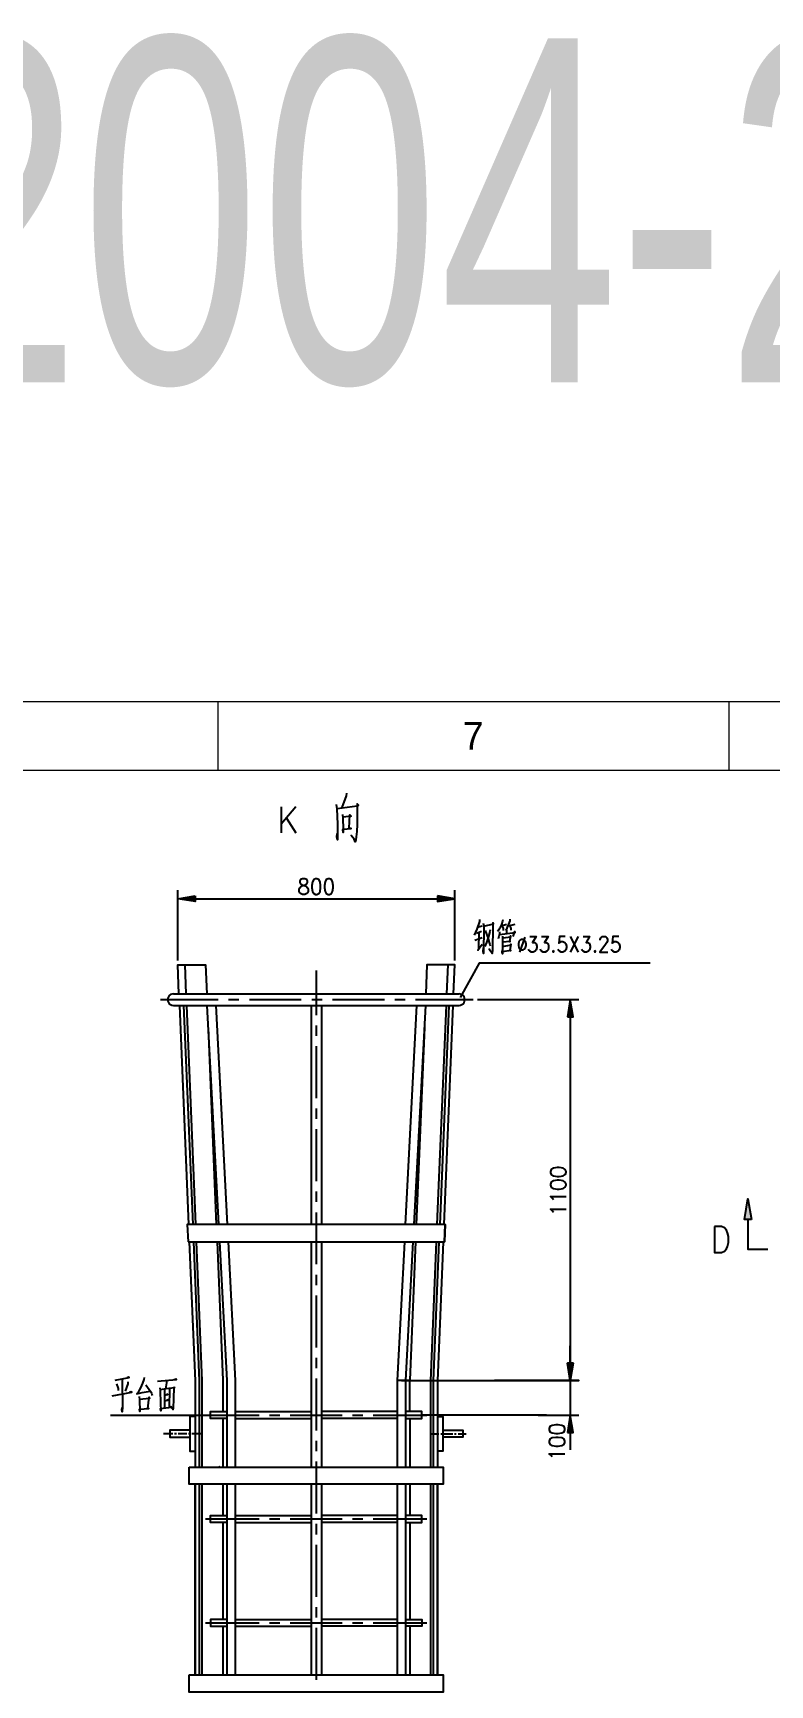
# Model space of a CAD drawing. Extents: x 148 to 221443, y -36682 to 6758.
# Drawn here: x 102605 to 104747, y -6706 to -1908 of the extents above; entities that cross this region are included whole.
import ezdxf
from ezdxf.enums import TextEntityAlignment as Align

# ---------------------------------------------------------------- set-up
doc = ezdxf.new("R2010")
doc.units = 0
doc.header["$LTSCALE"] = 10
doc.header["$MEASUREMENT"] = 0
for name, color, linetype, lineweight in [('2细线层', 3, 'Continuous', 15), ('2（细实线）', 3, 'Continuous', 20), ('图框层', 7, 'Continuous', 15)]:
    doc.layers.add(name, color=color, linetype=linetype, lineweight=lineweight)
doc.styles.add('BIG', font='bsfb.shx', dxfattribs={"width": 0.7, "bigfont": 'bsf.shx'})
doc.styles.add('HZ', font='ROMS.SHX', dxfattribs={"width": 0.75, "bigfont": 'GBCBIG.SHX'})

# ---------------------------------------------------------------- blocks, each defined once
blk = doc.blocks.new('1.5a2')
at = {"layer": '图框层', "ltscale": 10}
for p, q in [((16100.88, 10136.58), (16991.88, 10136.58)), ((16546.38, 10136.58), (16546.38, 10126.58)), ((16620.63, 10136.58), (16620.63, 10126.58)), ((16125.88, 10126.58), (16981.88, 10126.58))]:
    blk.add_line(p, q, dxfattribs=at)
at = {"style": 'HZ'}
blk.add_text('7', height=4, dxfattribs=at).set_placement((16583.5, 10131.58), align=Align.MIDDLE)

msp = doc.modelspace()

# ---------------------------------------------------------------- linework, layer by layer
at = {"layer": '2（细实线）', "lineweight": -3}
for points in [[(103516.5365, -4115.8839), (103515.7735, -4124.0968), (103502.806, -4158.1214)], [(103326.7837, -4156.0603), (103326.7837, -4231.4851)], [(103369.5345, -4156.0603), (103326.7837, -4206.3435)], [(103486.0244, -4148.736), (103488.3126, -4161.6413), (103489.8391, -4206.225), (103489.8391, -4207.3988), (103489.8391, -4235.5573), (103489.8391, -4251.9831), (103488.3126, -4242.5965), (103489.0761, -4233.2105)], [(103489.0761, -4160.4682), (103547.8115, -4153.4284), (103550.8626, -4151.0816), (103547.8115, -4147.5617), (103547.8115, -4174.5472), (103547.0485, -4205.0526), (103547.0485, -4207.3988), (103546.2856, -4227.3444), (103544.7603, -4242.5965), (103543.2338, -4251.9831), (103541.7092, -4257.8492), (103538.658, -4249.6363), (103529.504, -4239.0772), (103542.4715, -4253.1562)], [(103342.0504, -4188.3857), (103369.5345, -4231.4851)], [(103504.3319, -4178.0671), (103505.8571, -4188.6268), (103506.6201, -4220.3052), (103506.6201, -4230.8643), (103505.8571, -4222.652), (103506.6201, -4220.3052), (103529.504, -4219.1315), (103524.1634, -4217.9578), (103526.4535, -4179.2402), (103529.504, -4182.7607), (103506.6201, -4186.2794)], [(103388.0855, -4364.7944), (103382.5905, -4366.9489), (103380.7583, -4371.2592), (103380.7583, -4375.5695), (103382.5905, -4379.8792), (103386.2545, -4382.0332), (103393.583, -4384.1889), (103399.0792, -4386.3441), (103402.7443, -4390.6544), (103404.5748, -4394.9641), (103404.5748, -4401.4283), (103402.7443, -4405.7398), (103400.9127, -4407.8944), (103395.4152, -4410.0489), (103388.0855, -4410.0489), (103382.5905, -4407.8944), (103380.7583, -4405.7398), (103378.926, -4401.4283), (103378.926, -4394.9641), (103380.7583, -4390.6544), (103384.4216, -4386.3441), (103389.9184, -4384.1889), (103397.2475, -4382.0332), (103400.9127, -4379.8792), (103402.7443, -4375.5695), (103402.7443, -4371.2592), (103400.9127, -4366.9489), (103395.4152, -4364.7944), (103388.0855, -4364.7944)], [(103426.5609, -4364.7944), (103421.0659, -4366.9489), (103417.4013, -4373.4144), (103415.5684, -4384.1889), (103415.5684, -4390.6544), (103417.4013, -4401.4283), (103421.0659, -4407.8944), (103426.5609, -4410.0489), (103430.2254, -4410.0489), (103435.7223, -4407.8944), (103439.3868, -4401.4283), (103441.2191, -4390.6544), (103441.2191, -4384.1889), (103439.3868, -4373.4144), (103435.7223, -4366.9489), (103430.2254, -4364.7944), (103426.5609, -4364.7944)], [(103463.2058, -4364.7944), (103457.7083, -4366.9489), (103454.0444, -4373.4144), (103452.2121, -4384.1889), (103452.2121, -4390.6544), (103454.0444, -4401.4283), (103457.7083, -4407.8944), (103463.2058, -4410.0489), (103466.8691, -4410.0489), (103472.3653, -4407.8944), (103476.0305, -4401.4283), (103477.8621, -4390.6544), (103477.8621, -4384.1889), (103476.0305, -4373.4144), (103472.3653, -4366.9489), (103466.8691, -4364.7944), (103463.2058, -4364.7944)], [(103026.0366, -4602.6575), (103026.0366, -4397.4775)], [(103076.3314, -4414.239), (103076.3314, -4431.0004), (103026.0366, -4422.6203), (103076.3314, -4414.239)], [(103780.4561, -4414.239), (103780.4561, -4431.0004), (103830.7509, -4422.6203), (103780.4561, -4414.239)], [(103830.7509, -4602.6575), (103830.7509, -4397.4775)], [(103076.3314, -4422.6203), (103780.4561, -4422.6203)], [(103902.5826, -4482.8931), (103902.5826, -4488.7592), (103894.9557, -4511.3874), (103891.1416, -4519.7669), (103887.8725, -4528.1477)], [(103897.1352, -4505.5201), (103910.212, -4501.33)], [(103914.0255, -4493.7879), (103915.115, -4503.0054), (103914.5699, -4581.7823), (103913.4804, -4575.0782), (103914.5699, -4565.8594)], [(103915.66, -4502.168), (103943.4475, -4495.4639), (103941.813, -4492.9493), (103941.2685, -4500.4914), (103940.7241, -4575.0782), (103940.1784, -4579.2689), (103939.6334, -4581.7823), (103931.4614, -4569.2115), (103940.1784, -4580.1063)], [(103970.6911, -4483.7312), (103970.1455, -4487.9206), (103966.877, -4497.9786), (103962.5173, -4506.3581), (103961.9723, -4507.1961), (103958.1582, -4513.9008), (103955.4348, -4518.0903)], [(103966.332, -4501.33), (103981.0421, -4497.1394)], [(103968.5116, -4501.33), (103971.2362, -4508.8715), (103971.2362, -4514.7388)], [(103990.851, -4482.0545), (103990.851, -4487.0832), (103987.5814, -4496.3026), (103983.7679, -4505.5201), (103981.5871, -4511.3874)], [(103986.4919, -4501.33), (104006.6518, -4497.1394)], [(103991.3955, -4501.33), (103993.575, -4508.8715), (103993.575, -4513.9008)], [(103910.212, -4536.5278), (103889.5058, -4544.0699)], [(103908.5769, -4518.0903), (103894.4106, -4523.957)], [(103900.9487, -4522.281), (103900.4043, -4568.3735), (103898.2247, -4571.7261), (103910.212, -4554.9647)], [(103933.6403, -4513.0634), (103933.0953, -4518.0903), (103929.2818, -4532.3377), (103923.2876, -4549.9372), (103918.3846, -4561.6694)], [(103919.4735, -4514.7388), (103928.193, -4538.2038), (103928.193, -4539.0418), (103931.4614, -4549.9372), (103933.0953, -4555.8021), (103933.6403, -4559.156)], [(103960.8834, -4518.9289), (103960.8834, -4524.795), (103960.339, -4528.1477), (103959.2489, -4532.3377), (103958.1582, -4535.6898), (103957.0693, -4539.0418)], [(103960.8834, -4526.4704), (104006.6518, -4520.6049), (104005.0161, -4518.0903), (104000.1131, -4532.3377)], [(103969.601, -4531.4991), (103969.601, -4535.6898), (103970.1455, -4554.9647), (103969.601, -4582.6209), (103969.056, -4577.5928), (103969.601, -4570.8875)], [(103970.1455, -4561.6694), (103995.2089, -4556.6413), (103994.1189, -4554.9647), (103991.3955, -4573.4022), (103994.1189, -4573.4022), (103969.601, -4576.7542)], [(103970.6911, -4536.5278), (103994.1189, -4533.1751), (103993.03, -4530.6617), (103990.306, -4546.5839), (103992.4849, -4546.5839), (103970.1455, -4549.0986)], [(103979.4088, -4510.5488), (103981.0421, -4516.4143), (103981.0421, -4522.281)], [(104024.562, -4541.0279), (104021.1129, -4543.1831), (104017.6644, -4547.4927), (104015.9401, -4553.9576), (104015.9401, -4558.2679), (104017.6644, -4564.7333), (104021.1129, -4569.0424), (104024.562, -4571.1976), (104029.7353, -4571.1976), (104033.1838, -4569.0424), (104036.6329, -4564.7333), (104038.3584, -4558.2679), (104038.3584, -4553.9576), (104036.6329, -4547.4927), (104033.1838, -4543.1831), (104029.7353, -4541.0279), (104024.562, -4541.0279)], [(104034.908, -4534.5625), (104019.388, -4577.6624)], [(104048.7038, -4532.4079), (104067.6717, -4532.4079), (104057.3256, -4549.6485), (104062.499, -4549.6485), (104065.9475, -4551.8031), (104067.6717, -4553.9576), (104069.3966, -4560.423), (104069.3966, -4564.7333), (104067.6717, -4571.1976), (104064.2232, -4575.5079), (104059.0499, -4577.6624), (104053.8772, -4577.6624), (104048.7038, -4575.5079), (104046.9796, -4573.3527), (104045.2553, -4569.0424)], [(104083.1911, -4532.4079), (104102.1596, -4532.4079), (104091.813, -4549.6485), (104096.9863, -4549.6485), (104100.4348, -4551.8031), (104102.1596, -4553.9576), (104103.8845, -4560.423), (104103.8845, -4564.7333), (104102.1596, -4571.1976), (104098.7099, -4575.5079), (104093.5372, -4577.6624), (104088.3645, -4577.6624), (104083.1911, -4575.5079), (104081.4663, -4573.3527), (104079.7432, -4569.0424)], [(104152.167, -4532.4079), (104134.9221, -4532.4079), (104133.1984, -4551.8031), (104134.9221, -4549.6485), (104140.0954, -4547.4927), (104145.2694, -4547.4927), (104150.4421, -4549.6485), (104153.8918, -4553.9576), (104155.6154, -4560.423), (104155.6154, -4564.7333), (104153.8918, -4571.1976), (104150.4421, -4575.5079), (104145.2694, -4577.6624), (104140.0954, -4577.6624), (104134.9221, -4575.5079), (104133.1984, -4573.3527), (104131.4742, -4569.0424)], [(104165.9615, -4532.4079), (104190.1034, -4577.6624)], [(104190.1034, -4532.4079), (104165.9615, -4577.6624)], [(104203.8985, -4532.4079), (104222.8664, -4532.4079), (104212.5203, -4549.6485), (104217.6925, -4549.6485), (104221.1422, -4551.8031), (104222.8664, -4553.9576), (104224.5901, -4560.423), (104224.5901, -4564.7333), (104222.8664, -4571.1976), (104219.4179, -4575.5079), (104214.244, -4577.6624), (104209.0713, -4577.6624), (104203.8985, -4575.5079), (104202.1743, -4573.3527), (104200.4488, -4569.0424)], [(104253.9058, -4543.1831), (104253.9058, -4541.0279), (104255.6295, -4536.7182), (104257.3543, -4534.5625), (104260.8034, -4532.4079), (104267.701, -4532.4079), (104271.1495, -4534.5625), (104272.8744, -4536.7182), (104274.5974, -4541.0279), (104274.5974, -4545.3382), (104272.8744, -4549.6485), (104269.4259, -4556.1127), (104252.181, -4577.6624), (104276.3228, -4577.6624)], [(104307.3617, -4532.4079), (104290.1174, -4532.4079), (104288.3932, -4551.8031), (104290.1174, -4549.6485), (104295.2907, -4547.4927), (104300.4647, -4547.4927), (104305.6374, -4549.6485), (104309.0865, -4553.9576), (104310.8114, -4560.423), (104310.8114, -4564.7333), (104309.0865, -4571.1976), (104305.6374, -4575.5079), (104300.4647, -4577.6624), (104295.2907, -4577.6624), (104290.1174, -4575.5079), (104288.3932, -4573.3527), (104286.6695, -4569.0424)], [(104117.679, -4573.3527), (104115.9548, -4575.5079), (104117.679, -4577.6624), (104119.4033, -4575.5079), (104117.679, -4573.3527)], [(104238.3858, -4573.3527), (104236.6622, -4575.5079), (104238.3858, -4577.6624), (104240.1107, -4575.5079), (104238.3858, -4573.3527)], [(103029.5223, -4698.9497), (103026.0366, -4615.2277), (103106.5786, -4615.2277), (103110.0637, -4698.9497)], [(103046.1715, -4615.2277), (103049.6584, -4698.9497)], [(103428.3932, -4630.7893), (103428.3932, -4760.5256)], [(103827.2652, -4698.9497), (103830.7509, -4615.2277), (103750.2096, -4615.2277), (103746.7238, -4698.9497)], [(103810.6154, -4615.2277), (103807.1303, -4698.9497)], [(104399.2354, -4610.0715), (103902.3879, -4610.0715), (103846.3558, -4709.4422)], [(103013.3608, -4698.9497), (103428.3932, -4698.9497), (103843.4267, -4698.9497)], [(102976.0933, -4715.7941), (103143.597, -4715.7941)], [(103030.9255, -4732.638), (103057.4398, -5369.4715)], [(103043.0062, -4732.638), (103069.5199, -5369.4715)], [(103051.0604, -4732.638), (103077.5747, -5369.4715)], [(103110.7113, -4732.638), (103144.7121, -5369.4715)], [(103136.5737, -4732.638), (103169.5687, -5369.4715)], [(103173.774, -4715.7941), (103203.951, -4715.7941)], [(103234.1274, -4715.7941), (103385.0112, -4715.7941)], [(103413.3053, -4732.638), (103413.3053, -5369.4715)], [(103415.1882, -4715.7941), (103445.3652, -4715.7941)], [(103443.4823, -4732.638), (103443.4823, -5369.4715)], [(103475.541, -4715.7941), (103626.426, -4715.7941)], [(103656.6024, -4715.7941), (103686.7794, -4715.7941)], [(103720.2144, -4732.638), (103687.2194, -5369.4715)], [(103746.0769, -4732.638), (103712.076, -5369.4715)], [(103716.9564, -4715.7941), (103884.4607, -4715.7941)], [(103805.7271, -4732.638), (103779.2141, -5369.4715)], [(103813.7819, -4732.638), (103787.2671, -5369.4715)], [(103825.8626, -4732.638), (103799.3484, -5369.4715)], [(103897.0333, -4715.7941), (104192.0199, -4715.7941)], [(104158.489, -4766.0767), (104175.2541, -4766.0767), (104166.8728, -4715.7941), (104158.489, -4766.0767)], [(103114.1421, -4796.9105), (103137.9799, -5369.4715)], [(103428.3932, -4790.6953), (103428.3932, -4820.8656)], [(103742.6455, -4796.9105), (103718.807, -5369.4715)], [(104166.8728, -4766.0767), (104166.8728, -5771.7347), (104166.8728, -5721.4527)], [(103428.3932, -4851.0346), (103428.3932, -5001.883)], [(103428.3932, -5032.0527), (103428.3932, -5062.2224)], [(103428.3932, -5092.3927), (103428.3932, -5243.241)], [(104109.0328, -5218.5334), (104111.188, -5224.0284), (104117.6552, -5227.6923), (104128.4328, -5229.5246), (104134.9001, -5229.5246), (104145.6765, -5227.6923), (104152.1438, -5224.0284), (104154.2989, -5218.5334), (104154.2989, -5214.8695), (104152.1438, -5209.3745), (104145.6765, -5205.7111), (104134.9001, -5203.8795), (104128.4328, -5203.8795), (104117.6552, -5205.7111), (104111.188, -5209.3745), (104109.0328, -5214.8695), (104109.0328, -5218.5334)], [(103428.3932, -5273.4107), (103428.3932, -5303.5804)], [(104109.0328, -5255.1673), (104111.188, -5260.6635), (104117.6552, -5264.3262), (104128.4328, -5266.1585), (104134.9001, -5266.1585), (104145.6765, -5264.3262), (104152.1438, -5260.6635), (104154.2989, -5255.1673), (104154.2989, -5251.5046), (104152.1438, -5246.0096), (104145.6765, -5242.3457), (104134.9001, -5240.514), (104128.4328, -5240.514), (104117.6552, -5242.3457), (104111.188, -5246.0096), (104109.0328, -5251.5046), (104109.0328, -5255.1673)], [(104117.6552, -5297.2974), (104115.5001, -5293.6347), (104109.0328, -5288.1403), (104154.2989, -5288.1403)], [(104117.6552, -5333.9326), (104115.5001, -5330.2692), (104109.0328, -5324.7736), (104154.2989, -5324.7736)], [(104693.055, -5354.7175), (104672.9378, -5354.7175), (104682.9964, -5294.3775), (104693.055, -5354.7175)], [(103428.3932, -5333.7501), (103428.3932, -5484.5991)], [(103803.5518, -5369.4715), (103800.7668, -5419.7547)], [(104682.9964, -5354.7175), (104682.9964, -5441.0566), (104740.4574, -5441.0566)], [(103059.5333, -5419.7547), (103076.3314, -5823.2319), (103076.3314, -6073.4327)], [(103071.614, -5419.7547), (103088.4084, -5823.1483)], [(103079.6676, -5419.7547), (103096.4504, -5822.8138)], [(103140.0741, -5419.7547), (103156.8026, -5821.5595)], [(103147.3964, -5419.7547), (103168.8735, -5822.0191), (103168.8735, -6073.4327)], [(103172.1731, -5419.7547), (103193.0147, -5822.0191), (103193.0147, -6073.4327)], [(103413.3053, -5419.7547), (103413.3053, -6073.4327)], [(103443.4823, -5419.7547), (103443.4823, -6073.4327)], [(103684.6145, -5419.7547), (103663.7728, -5822.0191)], [(103709.3923, -5419.7547), (103687.914, -5822.0191), (103687.914, -6073.4327)], [(103716.7129, -5419.7547), (103699.9849, -5821.5595)], [(103777.1193, -5419.7547), (103760.3383, -5822.8138)], [(103785.1742, -5419.7547), (103768.3791, -5823.1483)], [(103797.2548, -5419.7547), (103780.4561, -5823.2319), (103780.4561, -6073.4327)], [(103428.3932, -5514.7687), (103428.3932, -5544.939)], [(103428.3932, -5575.1093), (103428.3932, -5725.9577)], [(103428.3932, -5756.1274), (103428.3932, -5786.2977)], [(104158.489, -5771.7347), (104166.8728, -5822.0191), (104175.2541, -5771.7347), (104158.489, -5771.7347), (104175.2541, -5771.7347), (104166.8728, -5822.0191), (104158.489, -5771.7347)], [(102843.7118, -5821.2977), (102884.5772, -5813.7543), (102882.9421, -5812.9169), (102879.128, -5814.593)], [(102847.5258, -5832.1918), (102852.4312, -5845.6007), (102852.9757, -5851.4674)], [(102864.4173, -5817.945), (102864.9624, -5900.0745), (102864.4173, -5913.4821), (102863.8729, -5907.616), (102864.4173, -5900.9113)], [(102881.3076, -5826.3258), (102881.3076, -5832.1918), (102873.135, -5853.1428)], [(102928.1649, -5813.7543), (102927.6217, -5818.783), (102923.2619, -5829.6778), (102917.8133, -5843.0866), (102913.9998, -5849.7901), (102909.0951, -5859.8475), (102906.9167, -5860.6855), (102922.1718, -5857.3328), (102945.6014, -5853.1428)], [(102933.0697, -5834.7059), (102947.781, -5854.8194), (102949.9605, -5859.0101), (102951.05, -5862.3615), (102951.5951, -5865.7142)], [(102967.3952, -5823.8117), (103022.4264, -5819.6217), (103020.2462, -5817.945), (103015.3432, -5820.4603)], [(102973.9345, -5843.0866), (102975.024, -5849.7901), (102976.1135, -5889.1791), (102976.6585, -5910.1301), (102975.5684, -5903.426), (103007.7151, -5899.2359), (103006.0817, -5898.3979), (103003.3559, -5900.0745)], [(103008.2601, -5899.2359), (103012.6192, -5906.7786), (103013.1643, -5902.588), (103014.2531, -5874.9323), (103015.3432, -5841.4106), (103016.9765, -5843.0866), (102992.4587, -5846.4393), (102975.024, -5848.9527)], [(102987.0113, -5848.1147), (102987.0113, -5900.9113)], [(102993.5488, -5822.9737), (102993.5488, -5828.8398), (102990.2804, -5846.4393)], [(103002.2664, -5846.4393), (103000.6313, -5900.0745)], [(103088.4029, -5822.9285), (103088.4029, -6073.4327)], [(103096.4504, -5822.9285), (103096.4504, -6073.4327)], [(103156.8026, -5822.0191), (103156.8026, -5912.5275)], [(103428.3932, -5816.4667), (103428.3932, -5967.3151)], [(103699.9849, -5912.5275), (103699.9849, -5822.0191), (103663.7728, -5822.0191), (103663.7728, -6073.4327)], [(103676.3466, -5822.0191), (104192.0199, -5822.0191), (103946.7568, -5822.0191)], [(103760.3383, -5822.9285), (103760.3383, -6073.4327)], [(103768.3864, -5822.9285), (103768.3864, -6073.4327)], [(104166.8728, -5822.0191), (104166.8728, -5922.5837)], [(102835.5398, -5866.5516), (102892.7498, -5855.6568), (102890.0258, -5854.8194), (102886.2118, -5857.3328)], [(102913.4548, -5869.0668), (102914.5443, -5878.2844), (102915.6344, -5912.6447), (102915.0887, -5905.1026), (102941.7861, -5903.426), (102939.0627, -5903.426), (102942.8762, -5870.7423), (102943.9669, -5874.0949), (102915.0887, -5877.4464)], [(102987.5551, -5864.875), (102997.3617, -5862.3615), (102995.7284, -5861.5241), (102994.0938, -5863.1995)], [(102988.1002, -5880.799), (102996.8178, -5879.123), (102995.1833, -5878.2844), (102993.5488, -5879.9604)], [(102830.3768, -5922.5837), (103121.5963, -5922.5837)], [(103076.3314, -5926.6071), (103060.8443, -5926.6071), (103060.8443, -6027.1723), (103076.3314, -6027.1723)], [(103106.7251, -5922.5837), (103262.4215, -5922.5837)], [(103168.8735, -5932.6405), (103121.5963, -5932.6405), (103121.5963, -5912.5275), (103168.8735, -5912.5275)], [(103156.8026, -5932.6405), (103156.8026, -6073.4327)], [(103193.0147, -5912.5275), (103413.3053, -5912.5275)], [(103193.0147, -5932.6405), (103413.3053, -5932.6405)], [(103292.5985, -5922.5837), (103322.7755, -5922.5837)], [(103352.9519, -5922.5837), (103503.8363, -5922.5837)], [(103663.7728, -5912.5275), (103443.4823, -5912.5275)], [(103663.7728, -5932.6405), (103443.4823, -5932.6405)], [(103534.0127, -5922.5837), (103564.1897, -5922.5837)], [(103594.3667, -5922.5837), (103750.0637, -5922.5837)], [(103687.914, -5932.6405), (103735.19, -5932.6405), (103735.19, -5912.5275), (103687.914, -5912.5275)], [(103699.9849, -5932.6405), (103699.9849, -6073.4327)], [(104097.3879, -5922.5837), (103735.19, -5922.5837)], [(103780.4561, -5926.6071), (103795.9432, -5926.6071), (103795.9432, -6027.1723), (103780.4561, -6027.1723)], [(104073.749, -5922.5837), (104192.0199, -5922.5837)], [(104158.489, -5972.8669), (104175.2541, -5972.8669), (104166.8728, -5922.5837), (104158.489, -5972.8669)], [(103011.9594, -5976.8897), (102984.2159, -5976.8897)], [(103060.8443, -5966.8348), (103051.1843, -5966.8336), (103002.5026, -5966.8275), (103002.5026, -5986.9801), (103051.1843, -5986.9801), (103060.8443, -5986.9801)], [(103022.0186, -5976.8897), (103016.9893, -5976.8897)], [(103052.195, -5976.8897), (103027.0479, -5976.8897)], [(103062.2542, -5976.8897), (103057.2255, -5976.8897)], [(103095.0271, -5976.8897), (103067.2835, -5976.8897)], [(103428.3932, -5997.4848), (103428.3932, -6027.6545)], [(103761.7611, -5976.8897), (103785.1278, -5976.8897)], [(103790.1583, -5976.8897), (103795.187, -5976.8897)], [(103795.9432, -5966.8348), (103805.6032, -5966.8336), (103854.2849, -5966.8275), (103854.2849, -5986.9801), (103805.6032, -5986.9801), (103795.9432, -5986.9801)], [(103800.2163, -5976.8897), (103825.364, -5976.8897)], [(103830.3939, -5976.8897), (103835.4238, -5976.8897)], [(103840.4525, -5976.8897), (103863.821, -5976.8897)], [(104105.4647, -5965.3278), (104107.6204, -5970.8234), (104114.0871, -5974.488), (104124.8635, -5976.319), (104131.3308, -5976.319), (104142.1071, -5974.488), (104148.5744, -5970.8234), (104150.7296, -5965.3278), (104150.7296, -5961.6645), (104148.5744, -5956.1701), (104142.1071, -5952.5062), (104131.3308, -5950.6739), (104124.8635, -5950.6739), (104114.0871, -5952.5062), (104107.6204, -5956.1701), (104105.4647, -5961.6645), (104105.4647, -5965.3278)], [(104105.4647, -6001.963), (104107.6204, -6007.458), (104114.0871, -6011.1219), (104124.8635, -6012.9536), (104131.3308, -6012.9536), (104142.1071, -6011.1219), (104148.5744, -6007.458), (104150.7296, -6001.963), (104150.7296, -5998.299), (104148.5744, -5992.804), (104142.1071, -5989.1401), (104131.3308, -5987.309), (104124.8635, -5987.309), (104114.0871, -5989.1401), (104107.6204, -5992.804), (104105.4647, -5998.299), (104105.4647, -6001.963)], [(104166.8728, -5972.8669), (104166.8728, -6023.1495)], [(104114.0871, -6044.0931), (104111.9314, -6040.4291), (104105.4647, -6034.9342), (104150.7296, -6034.9342)], [(103146.7446, -6073.4327), (103147.4642, -6073.4327), (103147.4642, -6072.7131), (103146.7446, -6072.7131), (103146.7446, -6073.4327)], [(103428.3932, -6057.8248), (103428.3932, -6208.6732)], [(103088.4029, -6123.7153), (103088.4029, -6676.8275)], [(103096.4504, -6123.7153), (103096.4504, -6676.8275)], [(103156.8026, -6123.7153), (103156.8026, -6214.2243)], [(103168.8735, -6123.7153), (103168.8735, -6676.8275)], [(103193.0147, -6123.7153), (103193.0147, -6676.8275)], [(103413.3053, -6123.7153), (103413.3053, -6676.8275)], [(103443.4823, -6123.7153), (103443.4823, -6676.8275)], [(103663.7728, -6123.7153), (103663.7728, -6676.8275)], [(103687.914, -6123.7153), (103687.914, -6676.8275)], [(103699.9849, -6123.7153), (103699.9849, -6214.2243)], [(103760.3383, -6123.7153), (103760.3383, -6676.8275)], [(103768.3864, -6123.7153), (103768.3864, -6676.8275)], [(103106.7251, -6224.2823), (103262.4215, -6224.2823)], [(103168.8735, -6234.3378), (103148.6306, -6234.3378), (103121.5963, -6234.3378), (103121.5963, -6214.2243), (103148.6306, -6214.2243), (103168.8735, -6214.2243)], [(103156.8026, -6234.3378), (103156.8026, -6515.9229)], [(103193.0147, -6214.2243), (103413.3053, -6214.2243)], [(103193.0147, -6234.3378), (103413.3053, -6234.3378)], [(103292.5985, -6224.2823), (103322.7755, -6224.2823)], [(103352.9519, -6224.2823), (103503.8363, -6224.2823)], [(103663.7728, -6214.2243), (103443.4823, -6214.2243)], [(103663.7728, -6234.3378), (103443.4823, -6234.3378)], [(103534.0127, -6224.2823), (103564.1897, -6224.2823)], [(103594.3667, -6224.2823), (103750.0637, -6224.2823)], [(103687.914, -6234.3378), (103708.1576, -6234.3378), (103735.19, -6234.3378), (103735.19, -6214.2243), (103708.1576, -6214.2243), (103687.914, -6214.2243)], [(103699.9849, -6234.3378), (103699.9849, -6515.9229)], [(103428.3932, -6238.8428), (103428.3932, -6269.0125)], [(103428.3932, -6299.1822), (103428.3932, -6450.0312)], [(103168.8735, -6515.9229), (103148.6306, -6515.9229), (103121.5963, -6515.9229), (103121.5963, -6536.0358), (103148.6306, -6536.0358), (103168.8735, -6536.0358)], [(103193.0147, -6515.9229), (103413.3053, -6515.9229)], [(103428.3932, -6480.2009), (103428.3932, -6510.3706)], [(103663.7728, -6515.9229), (103443.4823, -6515.9229)], [(103687.914, -6515.9229), (103708.1576, -6515.9229), (103735.19, -6515.9229), (103735.19, -6536.0358), (103708.1576, -6536.0358), (103687.914, -6536.0358)], [(103106.7251, -6525.9785), (103262.4215, -6525.9785)], [(103156.8026, -6536.0358), (103156.8026, -6676.8275)], [(103193.0147, -6536.0358), (103413.3053, -6536.0358)], [(103292.5985, -6525.9785), (103322.7755, -6525.9785)], [(103352.9519, -6525.9785), (103503.8363, -6525.9785)], [(103428.3932, -6540.5415), (103428.3932, -6691.3892)], [(103663.7728, -6536.0358), (103443.4823, -6536.0358)], [(103534.0127, -6525.9785), (103564.1897, -6525.9785)], [(103594.3667, -6525.9785), (103750.0637, -6525.9785)], [(103699.9849, -6536.0358), (103699.9849, -6676.8275)]]:
    msp.add_lwpolyline(points, dxfattribs=at)
msp.add_lwpolyline([(103013.3608, -4698.949, 1.000253642), (103013.3608, -4732.638), (103428.3932, -4732.638), (103843.4267, -4732.638, 1.000253642), (103843.4267, -4698.949)], format="xyb", dxfattribs=at)
for points in [[(103056.0213, -5419.7547), (103428.3932, -5419.7547), (103800.7668, -5419.7547), (103803.5518, -5369.4715), (103428.3932, -5369.4715), (103053.2363, -5369.4715)], [(104586.3082, -5374.9897), (104586.3082, -5450.4145), (104606.4278, -5450.4145), (104615.0484, -5446.8232), (104620.7967, -5439.64), (104623.6715, -5432.4561), (104626.5462, -5421.6816), (104626.5462, -5403.7232), (104623.6715, -5392.9487), (104620.7967, -5385.7655), (104615.0484, -5378.5828), (104606.4278, -5374.9897)], [(103059.2318, -6073.4327), (103428.3932, -6073.4327), (103797.5564, -6073.4327), (103797.5564, -6123.7153), (103428.3932, -6123.7153), (103059.2318, -6123.7153)], [(103076.3314, -6123.7153), (103076.3314, -6676.8275)], [(103780.4561, -6123.7153), (103780.4561, -6676.8275)], [(103059.2318, -6676.8275), (103428.3932, -6676.8275), (103797.5564, -6676.8275), (103797.5564, -6727.1113), (103428.3932, -6727.1113), (103059.2318, -6727.1113)]]:
    msp.add_lwpolyline(points, close=True, dxfattribs=at)
at = {"layer": '2（细实线）', "transparency": 33554559}
for points in [[(103076.3314, -4414.239), (103076.3314, -4431.0004), (103076.3314, -4414.239), (103026.0366, -4422.6203)], [(103780.4561, -4414.239), (103780.4561, -4431.0004), (103780.4561, -4414.239), (103830.7509, -4422.6203)], [(104158.489, -4766.0767), (104175.2541, -4766.0767), (104158.489, -4766.0767), (104166.8728, -4715.7941)], [(104693.055, -5354.7175), (104672.9378, -5354.7175), (104693.055, -5354.7175), (104682.9964, -5294.3775)], [(104158.489, -5771.7347), (104175.2541, -5771.7347), (104158.489, -5771.7347), (104166.8728, -5822.0191)], [(104158.489, -5771.7347), (104175.2541, -5771.7347), (104158.489, -5771.7347), (104166.8728, -5822.0191)], [(104158.489, -5972.8669), (104175.2541, -5972.8669), (104158.489, -5972.8669), (104166.8728, -5922.5837)]]:
    msp.add_solid(points, dxfattribs=at)

# ---------------------------------------------------------------- block references
at = {"layer": '2（细实线）', "xscale": 20, "yscale": 20, "zscale": 20}
msp.add_blockref('1.5a2', (-227785.5272, -206581.2694), dxfattribs=at)

# ---------------------------------------------------------------- texts
at = {"layer": '2细线层', "color": 3, "style": 'BIG', "width": 0.7}
msp.add_text('EQT-02004-2025', height=1000, dxfattribs=at).set_placement((103083.9357, -2923.207), align=Align.CENTER)

doc.saveas('drawing.dxf')
